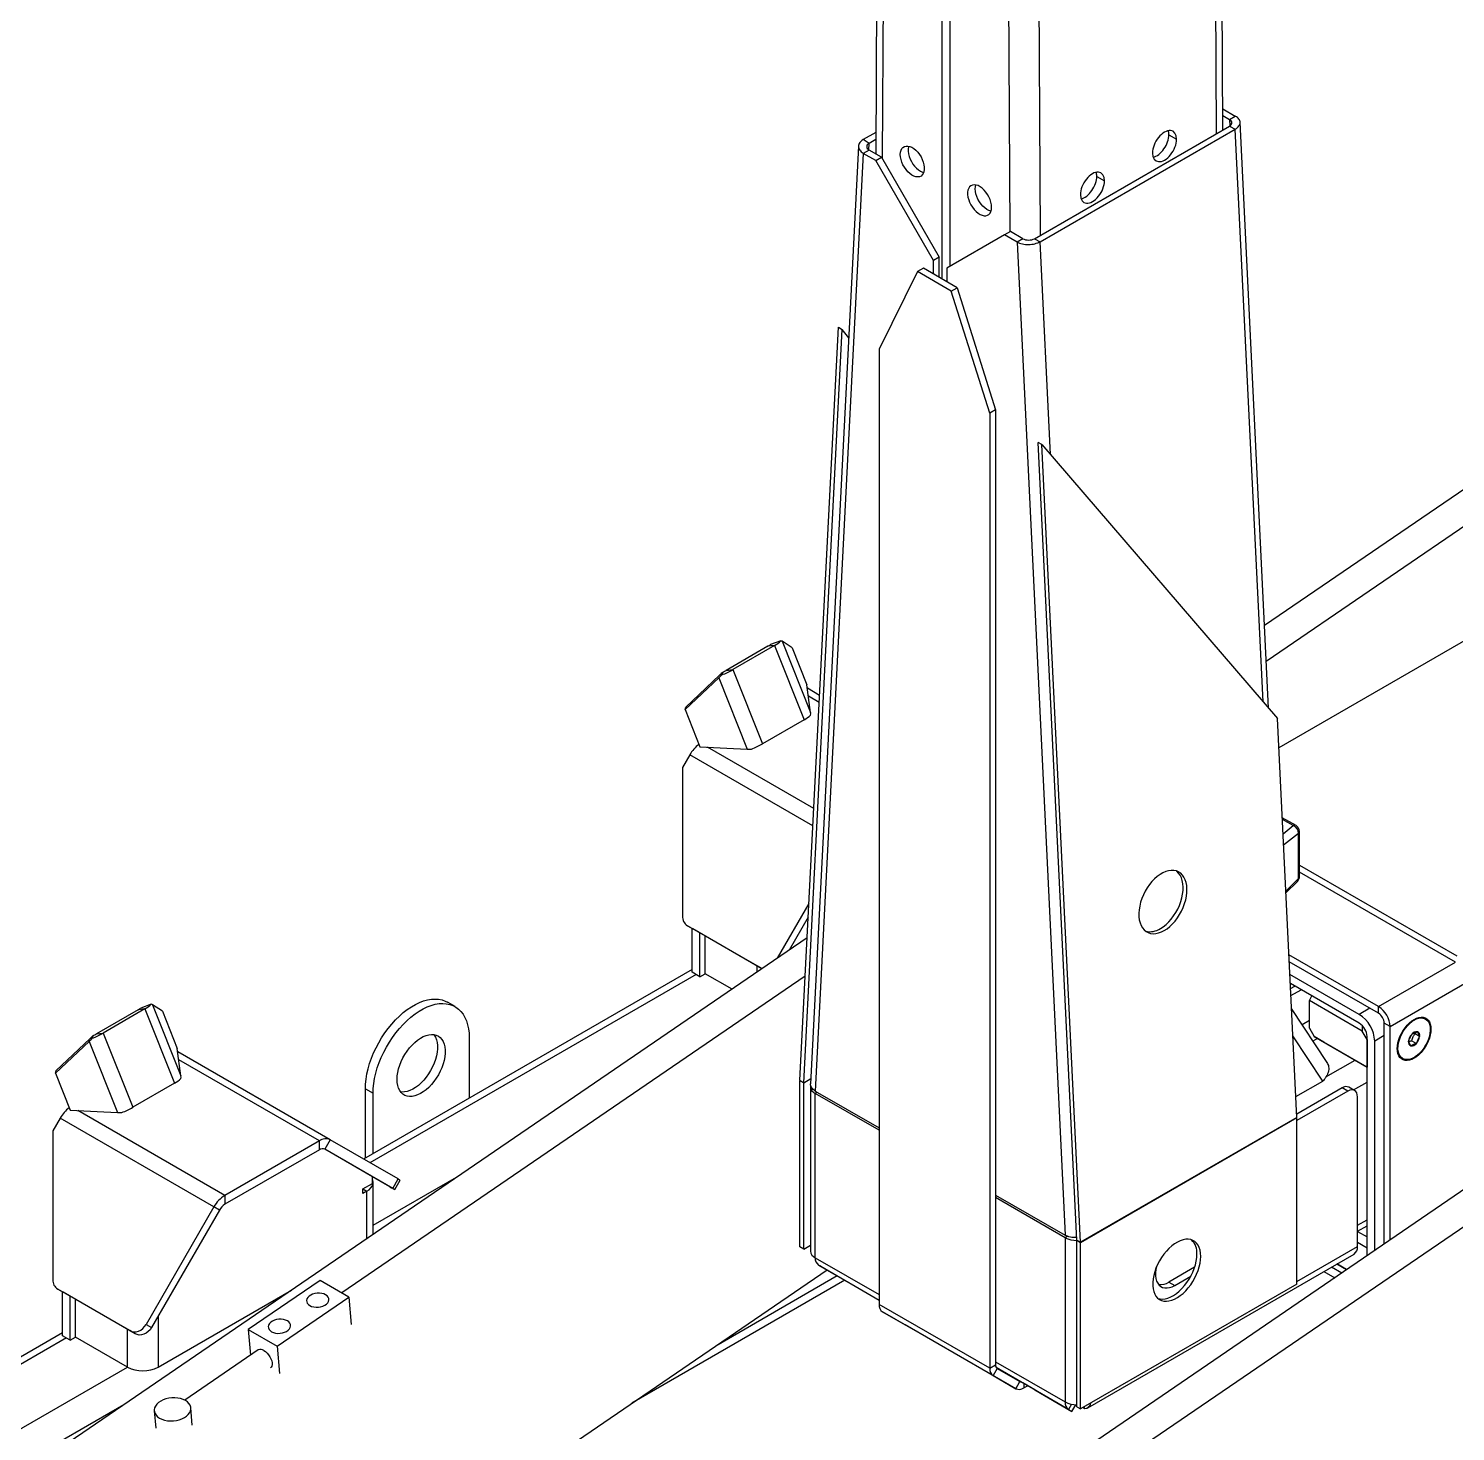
# Model space of a CAD drawing. Header units: millimetres. Extents: x 0 to 420, y 0 to 297.
# Drawn here: x 49.09 to 75.33, y 29.48 to 55.29 of the extents above; entities that cross this region are included whole.
import ezdxf

# ---------------------------------------------------------------- set-up
doc = ezdxf.new("R2010")
doc.units = ezdxf.units.MM

msp = doc.modelspace()

# ---------------------------------------------------------------- linework, layer by layer
at = {"color": 8, "linetype": 'Continuous', "lineweight": 25}
for p, q in [((70.93331, 53.35342), (70.88974, 60.95729)), ((64.8263, 60.39492), (64.78309, 52.90325)), ((67.08904, 59.08867), (67.13226, 51.54711)), ((67.6983, 51.48588), (67.65473, 59.08976)), ((71.17241, 53.61411), (71.1781, 53.49653)), ((71.78807, 42.90416), (71.27848, 53.43744)), ((64.53746, 53.05813), (64.54346, 53.17519)), ((67.87921, 47.45289), (67.68991, 51.36581)), ((63.62696, 42.89106), (63.42858, 43.00558)), ((63.52701, 40.94096), (61.57011, 42.07065)), ((63.51076, 40.62376), (61.24657, 41.93085)), ((72.34496, 40.62577), (72.14457, 40.74146)), ((72.15731, 40.47806), (72.34496, 40.62577)), ((72.44145, 40.4817), (72.16757, 40.26611)), ((72.2085, 39.42017), (72.44145, 39.65246)), ((61.36148, 37.88791), (55.3657, 34.42662)), ((62.48401, 37.9328), (62.48401, 38.04623)), ((62.574, 37.99429), (62.52543, 38.02234)), ((72.30145, 37.49944), (72.4896, 37.60805)), ((73.75353, 37.26623), (73.55907, 37.15397)), ((72.63983, 37.0416), (72.50683, 36.96482)), ((72.88502, 35.92786), (72.33714, 36.76189)), ((74.01869, 36.76612), (73.84191, 36.66407)), ((54.43513, 34.82871), (51.84971, 36.32124)), ((72.94567, 36.0037), (73.47953, 36.31188)), ((63.34138, 35.89389), (63.47076, 35.96858)), ((63.34149, 35.89851), (63.471, 35.97327)), ((63.59191, 35.72333), (63.55351, 35.70116)), ((73.45249, 35.76557), (73.70049, 35.90874)), ((52.69613, 33.82481), (49.99123, 35.38631)), ((55.42403, 33.2765), (57.00224, 34.18759)), ((55.23617, 33.9438), (55.30688, 33.90298)), ((55.30688, 33.02929), (55.30688, 33.90298)), ((73.52372, 33.27541), (73.70049, 33.37746)), ((68.19365, 33.07321), (68.1497, 33.04783)), ((72.41002, 32.24114), (73.52372, 32.88406)), ((63.55351, 32.67996), (64.72907, 32.00132)), ((63.61564, 32.54261), (64.72907, 31.89984)), ((51.47082, 31.60686), (51.47082, 30.6678)), ((50.90514, 30.6678), (50.90514, 31.36189)), ((49.78261, 31.20357), (30.95589, 20.33514)), ((66.86807, 30.7665), (68.1497, 30.02663)), ((31.98119, 19.74324), (50.90514, 30.6678)), ((68.21184, 29.88929), (66.88077, 30.6577)), ((67.3893, 30.36404), (67.3893, 30.28499)), ((50.83587, 29.97463), (32.26403, 19.25334)), ((68.26698, 29.98479), (68.21184, 29.88929))]:
    msp.add_line(p, q, dxfattribs=at)
at = {"color": 7, "linetype": 'Continuous', "lineweight": 25}
for p, q in [((71.05102, 53.42136), (71.00689, 61.12242)), ((104.6099, 60.83493), (72.08094, 42.05636)), ((64.70916, 60.56114), (64.66544, 52.98231)), ((65.887, 50.67819), (65.887, 59.7826)), ((66.02835, 59.701), (66.02835, 50.90965)), ((87.7692, 55.20799), (71.81399, 44.30718)), ((71.0488, 53.80793), (71.27848, 53.67534)), ((87.07327, 54.0505), (71.84593, 43.64698)), ((71.0495, 53.68506), (71.17241, 53.61411)), ((71.17241, 53.61411), (71.27848, 53.67534)), ((71.88746, 42.78849), (71.36616, 53.56388)), ((64.66771, 53.3762), (64.43757, 53.24334)), ((67.58402, 51.41991), (71.17259, 53.49155)), ((67.68991, 51.36581), (71.27848, 53.43744)), ((70.05642, 53.3327), (70.19784, 53.25214)), ((71.17259, 53.49155), (71.27848, 53.43744)), ((64.34991, 53.12566), (63.4662, 35.87957)), ((64.54346, 53.17519), (64.43757, 53.24334)), ((64.54363, 53.05263), (64.43757, 52.99139)), ((64.66696, 53.24649), (64.54346, 53.17519)), ((64.77344, 52.91996), (64.54363, 53.05263)), ((64.43757, 52.99139), (63.55386, 35.7453)), ((64.66738, 52.85873), (64.43757, 52.99139)), ((64.66738, 52.85873), (64.77344, 52.91996)), ((65.72804, 51.02161), (64.66738, 52.85873)), ((64.77344, 52.91996), (65.8341, 51.08284)), ((68.7306, 52.56732), (68.87202, 52.48676)), ((67.03584, 51.49145), (65.97518, 50.87894)), ((67.1419, 51.55268), (67.03584, 51.49145)), ((67.26565, 51.35878), (67.03584, 51.49145)), ((67.37171, 51.42001), (67.1419, 51.55268)), ((67.37171, 51.42001), (67.26565, 51.35878)), ((67.26565, 51.35878), (68.14935, 33.09237)), ((67.58402, 51.41991), (67.68991, 51.36581)), ((65.8341, 51.08284), (65.72804, 51.02161)), ((65.72804, 50.76995), (65.72804, 51.02161)), ((65.8341, 50.70872), (65.8341, 51.08284)), ((65.43618, 50.81598), (64.72907, 49.38696)), ((65.54225, 50.87721), (65.43618, 50.81598)), ((66.0549, 50.4588), (65.43618, 50.81598)), ((66.16097, 50.52003), (65.54225, 50.87721)), ((65.97518, 50.87894), (65.97518, 50.62728)), ((66.0549, 50.4588), (66.16097, 50.52003)), ((66.76201, 48.21338), (66.0549, 50.4588)), ((66.16097, 50.52003), (66.86807, 48.27461)), ((63.2709, 35.94395), (63.98083, 49.79535)), ((63.34149, 35.89851), (64.05142, 49.74991)), ((63.98083, 49.79535), (64.05142, 49.74991)), ((64.16922, 49.59929), (64.05142, 49.74991)), ((64.72907, 49.38696), (64.72907, 31.82083)), ((97.98689, 49.30944), (60.05078, 23.39097)), ((97.29097, 48.15196), (65.06355, 26.13374)), ((66.86807, 48.27461), (66.76201, 48.21338)), ((66.76201, 48.21338), (66.76201, 30.64724)), ((66.86807, 48.27461), (66.86807, 30.70847)), ((67.72238, 47.63539), (67.65179, 47.67146)), ((68.36172, 33.0004), (67.65179, 47.67146)), ((68.43231, 32.96433), (67.72238, 47.63539)), ((67.72238, 47.63539), (72.05494, 42.5936)), ((62.68406, 43.92437), (61.91733, 43.48175)), ((62.80533, 43.93839), (62.0386, 43.49577)), ((62.80533, 43.93839), (62.68406, 43.92437)), ((62.92262, 44.02562), (62.73011, 43.95552)), ((62.80533, 43.93839), (63.35103, 42.57309)), ((62.94582, 44.01678), (63.46847, 42.70919)), ((63.12779, 43.89583), (62.94582, 44.01678)), ((63.12779, 43.89583), (63.40065, 43.21319)), ((61.7791, 43.34325), (61.16003, 42.75987)), ((61.17428, 42.80769), (61.79335, 43.39107)), ((61.7791, 43.34325), (62.30174, 42.03565)), ((61.85152, 43.44832), (61.83675, 43.39876)), ((61.91733, 43.48175), (62.0386, 43.49577)), ((62.0386, 43.49577), (62.58431, 42.13047)), ((63.46847, 42.70919), (63.40065, 43.21319)), ((63.6337, 43.02243), (63.40885, 43.15223)), ((61.16003, 42.75987), (61.17428, 42.80769)), ((61.16003, 42.75987), (61.43288, 42.07722)), ((63.35103, 42.57309), (62.58431, 42.13047)), ((72.40979, 35.26048), (72.05494, 42.5936)), ((61.43288, 42.07722), (62.30174, 42.03565)), ((61.24657, 41.93085), (61.11122, 41.6964)), ((61.11122, 41.6964), (61.11122, 38.96075)), ((72.39577, 40.62611), (72.14309, 40.77199)), ((72.44145, 39.65246), (72.44145, 40.4817)), ((72.45828, 39.68861), (72.45828, 40.51786)), ((72.45828, 39.90193), (75.35335, 38.23063)), ((75.32684, 38.11327), (72.45828, 39.76926)), ((72.21, 39.38917), (72.42154, 39.6001)), ((63.43746, 39.19379), (62.85628, 38.18714)), ((63.42447, 38.94033), (63.07648, 38.33759)), ((62.52543, 38.02234), (61.20272, 38.78592)), ((61.20272, 38.78592), (61.30272, 38.72817)), ((61.29077, 37.92873), (61.29077, 38.73508)), ((62.57399, 37.99428), (61.30272, 38.72817)), ((61.43219, 37.84709), (61.43219, 38.65343)), ((61.52942, 37.90322), (61.52942, 38.5973)), ((63.40509, 38.5621), (49.83309, 29.28952)), ((63.12041, 38.41364), (63.12038, 38.41362)), ((63.12039, 38.41365), (63.12041, 38.41364)), ((63.12041, 38.41367), (63.12041, 38.41364)), ((73.91262, 37.29686), (72.26523, 38.24788)), ((73.91262, 37.17438), (72.27133, 38.12188)), ((73.91262, 37.29686), (75.32684, 38.11327)), ((63.36886, 37.85533), (54.84585, 32.03229)), ((61.29077, 37.98234), (55.24857, 34.49426)), ((61.43219, 37.84709), (61.29077, 37.92873)), ((61.43219, 37.84709), (61.52942, 37.90322)), ((62.02335, 37.61808), (61.52942, 37.90322)), ((73.55907, 37.15397), (72.2825, 37.89092)), ((73.55907, 36.99066), (72.29063, 37.72291)), ((72.2952, 37.6285), (72.37469, 37.67439)), ((74.12476, 36.92944), (75.53897, 37.74585)), ((51.34374, 37.34128), (51.15123, 37.27118)), ((51.36695, 37.33244), (51.88959, 36.02485)), ((51.54892, 37.21149), (51.36695, 37.33244)), ((56.93061, 37.29698), (56.78919, 37.37862)), ((72.63983, 37.40905), (72.68845, 37.49326)), ((72.63983, 36.89871), (72.63983, 37.40905)), ((73.6121, 36.84777), (72.63983, 37.40905)), ((73.91262, 37.17438), (73.91262, 37.29686)), ((51.10519, 37.24003), (50.33846, 36.79741)), ((51.22646, 37.25405), (50.45973, 36.81142)), ((51.22646, 37.25405), (51.10519, 37.24003)), ((51.22646, 37.25405), (51.77216, 35.88875)), ((51.54892, 37.21149), (51.82177, 36.52885)), ((72.96501, 36.26734), (72.31304, 37.25983)), ((74.55056, 37.04442), (74.49102, 37.00754)), ((74.72587, 37.10306), (74.73719, 37.08582)), ((74.77668, 37.06859), (74.77134, 37.07167)), ((50.27264, 36.76398), (50.25787, 36.71442)), ((50.33846, 36.79741), (50.45973, 36.81142)), ((50.45973, 36.81142), (51.00543, 35.44613)), ((72.63983, 36.89871), (72.72822, 36.74562)), ((72.72822, 36.74562), (73.70049, 36.18434)), ((72.905, 36.64355), (72.72822, 36.74562)), ((73.6121, 36.94813), (73.6121, 36.84777)), ((73.70049, 36.69468), (73.6121, 36.84777)), ((73.70049, 32.71664), (73.70049, 36.74571)), ((74.12476, 36.92944), (74.01869, 36.99067)), ((74.01869, 32.93404), (74.01869, 36.99067)), ((74.12476, 33.0065), (74.12476, 36.92944)), ((74.58343, 36.80114), (74.57428, 36.81427)), ((74.58343, 36.80114), (74.66829, 36.75215)), ((50.20022, 36.65891), (49.58115, 36.07553)), ((49.59541, 36.12334), (50.21447, 36.70673)), ((50.20022, 36.65891), (50.72287, 35.35131)), ((51.88959, 36.02485), (51.82177, 36.52885)), ((57.18955, 36.72468), (57.18955, 35.61476)), ((72.79011, 36.70989), (72.70614, 36.66142)), ((73.70049, 36.18432), (72.905, 36.64355)), ((73.70049, 36.69468), (73.70049, 36.18434)), ((73.84191, 32.81326), (73.84191, 36.66407)), ((74.26673, 36.61902), (74.26457, 36.54901)), ((74.52413, 36.67098), (74.60899, 36.622)), ((54.63513, 34.84851), (51.82998, 36.46788)), ((74.32205, 36.36669), (74.30146, 36.36787)), ((74.35138, 36.34419), (74.35671, 36.34111)), ((49.58115, 36.07553), (49.59541, 36.12334)), ((49.58115, 36.07553), (49.85401, 35.39288)), ((51.77216, 35.88875), (51.00543, 35.44613)), ((55.28036, 35.78581), (55.42178, 35.70417)), ((55.28036, 34.51261), (55.28036, 35.78581)), ((55.42178, 34.59425), (55.42178, 35.70417)), ((63.34138, 35.89389), (63.27067, 35.93471)), ((63.27067, 32.87737), (63.27067, 35.93471)), ((63.2709, 35.94395), (63.34149, 35.89851)), ((63.34138, 32.83655), (63.34138, 35.89389)), ((63.46564, 35.82362), (63.46564, 32.80242)), ((64.72907, 35.02252), (63.55351, 35.70116)), ((63.55351, 32.67996), (63.55351, 35.70116)), ((63.55386, 35.7453), (64.72907, 35.06686)), ((72.39129, 35.64284), (72.88502, 35.92786)), ((73.24087, 35.8032), (72.40683, 35.32172)), ((73.34694, 35.74197), (72.41002, 35.2011)), ((73.34694, 35.74197), (73.24087, 35.8032)), ((73.47193, 35.75435), (73.36586, 35.81558)), ((73.52372, 32.88406), (73.52372, 35.63989)), ((49.6677, 35.2465), (49.53234, 35.01206)), ((52.49613, 33.61369), (49.6677, 35.2465)), ((49.85401, 35.39288), (50.72287, 35.35131)), ((72.40979, 35.26048), (68.43231, 32.96433)), ((72.41002, 35.25097), (68.43255, 32.95482)), ((72.41002, 32.19363), (72.41002, 35.25097)), ((49.53234, 35.01206), (49.53234, 32.27641)), ((54.43513, 34.82871), (52.69613, 33.82481)), ((54.43513, 34.6654), (52.69613, 33.6615)), ((54.43513, 34.6654), (54.43513, 34.82871)), ((55.41294, 34.16835), (54.53342, 34.67625)), ((54.63513, 34.84851), (54.53513, 34.6753)), ((55.78292, 33.95473), (54.53513, 34.6753)), ((55.88292, 34.12794), (54.63513, 34.84851)), ((55.41294, 34.04587), (55.41294, 34.16835)), ((55.73114, 33.9846), (55.41294, 34.16829)), ((55.78292, 33.95473), (55.88292, 34.12794)), ((55.23617, 33.94382), (55.41294, 34.04587)), ((55.23617, 33.86216), (55.23617, 33.94382)), ((55.30688, 33.90298), (55.23617, 33.86216)), ((55.42403, 33.10933), (55.42403, 34.06627)), ((55.82265, 33.93178), (55.92265, 34.10499)), ((52.49613, 33.61369), (51.24834, 31.45245)), ((52.59613, 33.55594), (52.49613, 33.61369)), ((52.69613, 33.82481), (52.69613, 33.6615)), ((66.86807, 33.83204), (68.14935, 33.09237)), ((68.1497, 33.04783), (66.86807, 33.7877)), ((52.59613, 33.55594), (51.34834, 31.3947)), ((73.52372, 33.16548), (73.70049, 33.26753)), ((73.52372, 33.16311), (73.70049, 33.06105)), ((63.34138, 32.83655), (63.27067, 32.87737)), ((63.34138, 32.83655), (63.46564, 32.90829)), ((68.1497, 33.04783), (68.1497, 30.02663)), ((68.36172, 33.0004), (68.43231, 32.96433)), ((68.43255, 32.95482), (68.36184, 32.99564)), ((68.36184, 29.9383), (68.36184, 32.99564)), ((68.43255, 29.89748), (68.43255, 32.95482)), ((73.70049, 32.85694), (73.52372, 32.95899)), ((73.70049, 32.71664), (73.70049, 32.85694)), ((63.65351, 32.52075), (63.61564, 32.54261)), ((68.56486, 29.9199), (73.46157, 32.74671)), ((73.32594, 32.46074), (73.14607, 32.56457)), ((73.14609, 32.56458), (73.32595, 32.46075)), ((52.79473, 24.95464), (63.77031, 32.45331)), ((63.95807, 32.34491), (61.72369, 31.05503)), ((63.65351, 32.52075), (64.72907, 31.89978)), ((70.52925, 32.50266), (70.05889, 32.23113)), ((70.16496, 32.1699), (70.45892, 32.33961)), ((72.9074, 32.42679), (73.10732, 32.31138)), ((73.04884, 32.50845), (73.23688, 32.39989)), ((50.94656, 31.33799), (49.62385, 32.10158)), ((49.62385, 32.10158), (49.72385, 32.04383)), ((49.71189, 31.24439), (49.71189, 32.05073)), ((51.04656, 31.28025), (49.72385, 32.04383)), ((51.47082, 30.6678), (53.91931, 32.08128)), ((54.44759, 32.2622), (53.12731, 31.36016)), ((54.97792, 31.95604), (54.44759, 32.2622)), ((64.09951, 32.26325), (60.18197, 30.00171)), ((72.41002, 32.19363), (68.43255, 29.89748)), ((70.05889, 32.23113), (70.16496, 32.1699)), ((49.85332, 31.16275), (49.85332, 31.96909)), ((49.95054, 31.21888), (49.95054, 31.91296)), ((53.65764, 31.05401), (54.97792, 31.95604)), ((54.97792, 31.95604), (55.02003, 31.45026)), ((66.76201, 30.64724), (64.72907, 31.82083)), ((51.54153, 31.7293), (51.5415, 31.72928)), ((51.54152, 31.72931), (51.54153, 31.7293)), ((51.54153, 31.72933), (51.54153, 31.7293)), ((66.82414, 30.5099), (64.79121, 31.68348)), ((64.79121, 31.68348), (65.20637, 31.44374)), ((49.71189, 31.298), (30.7559, 20.35494)), ((49.85332, 31.16275), (49.71189, 31.24439)), ((51.04656, 31.28025), (50.94656, 31.33799)), ((51.24834, 31.45245), (51.34834, 31.3947)), ((53.12731, 31.36016), (53.65764, 31.05401)), ((53.12731, 31.36016), (53.16686, 30.88518)), ((67.2393, 30.27015), (65.20637, 31.44374)), ((49.85332, 31.16275), (49.95054, 31.21888)), ((50.90514, 30.6678), (49.95054, 31.21888)), ((53.31195, 30.9843), (51.95866, 30.05972)), ((53.65764, 31.05401), (53.69975, 30.54822)), ((66.76201, 30.64724), (66.86807, 30.70847)), ((66.89914, 30.6398), (66.82414, 30.5099)), ((66.82414, 30.5099), (67.2393, 30.27015)), ((66.89914, 30.6398), (67.3143, 30.40005)), ((67.2393, 30.27015), (67.3143, 30.40005)), ((67.58904, 30.24874), (67.36807, 30.3763)), ((67.3893, 30.28499), (67.45777, 30.32452)), ((67.58904, 30.24874), (68.2747, 29.85298)), ((52.09746, 29.60002), (52.07099, 29.91795)), ((68.2747, 29.85298), (68.34582, 29.97616)), ((68.36184, 29.9383), (68.43255, 29.89748)), ((68.49274, 29.91071), (68.47382, 29.92131)), ((68.4949, 29.93348), (68.50221, 29.90605)), ((51.39832, 29.86194), (51.42479, 29.54402)), ((68.21184, 29.88929), (68.2747, 29.85298))]:
    msp.add_line(p, q, dxfattribs=at)
at = {"color": 7, "linetype": 'Continuous', "lineweight": 25, "flags": 128}
for points in [[(65.11802, 52.96951), (65.1212, 53.0108), (65.13064, 53.04723), (65.14608, 53.07776), (65.16707, 53.1015), (65.193, 53.11778), (65.22313, 53.12612), (65.2566, 53.12628), (65.29243, 53.11827), (65.32961, 53.1023), (65.36706, 53.07885), (65.40369, 53.04858), (65.43847, 53.01237), (65.47039, 52.97125), (65.49852, 52.92642), (65.52207, 52.87915), (65.54034, 52.83081), (65.55283, 52.7828), (65.55916, 52.73649), (65.55916, 52.69321), (65.55283, 52.65421), (65.54034, 52.62061), (65.52207, 52.59337), (65.49852, 52.57329), (65.47039, 52.56094), (65.43847, 52.55667), (65.40369, 52.56061), (65.36706, 52.57265), (65.32961, 52.59243), (65.29243, 52.61938), (65.2566, 52.65274), (65.22313, 52.69155), (65.193, 52.73468), (65.16707, 52.7809), (65.14608, 52.82887), (65.13064, 52.87722), (65.1212, 52.92456), (65.11802, 52.96951)], [(65.27037, 53.12412), (65.26657, 53.11134), (65.26024, 53.07234), (65.26024, 53.02906), (65.26657, 52.98274), (65.27905, 52.93473), (65.29733, 52.88639), (65.32088, 52.83913), (65.34901, 52.79429), (65.38093, 52.75317), (65.4157, 52.71696), (65.45234, 52.68669), (65.48979, 52.66324), (65.52696, 52.64727), (65.54903, 52.64142)], [(66.79733, 52.00007), (66.79415, 52.04503), (66.78471, 52.09236), (66.76927, 52.14071), (66.74828, 52.18869), (66.72235, 52.2349), (66.69221, 52.27803), (66.65875, 52.31684), (66.62291, 52.3502), (66.58574, 52.37716), (66.54829, 52.39694), (66.51165, 52.40897), (66.47687, 52.41291), (66.44496, 52.40864), (66.41683, 52.39629), (66.39328, 52.37621), (66.375, 52.34898), (66.36252, 52.31538), (66.35618, 52.27638), (66.35618, 52.2331), (66.36252, 52.18678), (66.375, 52.13877), (66.39328, 52.09043), (66.41683, 52.04317), (66.44496, 51.99833), (66.47687, 51.95722), (66.51165, 51.921), (66.54829, 51.89073), (66.58574, 51.86728), (66.62291, 51.85132), (66.65875, 51.8433), (66.69221, 51.84347), (66.72235, 51.85181), (66.74828, 51.86808), (66.76927, 51.89182), (66.78471, 51.92235), (66.79415, 51.95878), (66.79733, 52.00007)], [(66.49681, 52.33684), (66.49999, 52.37813), (66.50774, 52.4098)], [(66.78639, 51.92711), (66.78248, 51.92794), (66.74585, 51.93997), (66.7084, 51.95975), (66.67122, 51.98671), (66.63539, 52.02007), (66.60192, 52.05887), (66.57179, 52.102), (66.54585, 52.14822), (66.52487, 52.19619), (66.50943, 52.24454), (66.49999, 52.29188), (66.49681, 52.33684)], [(69.97205, 38.69727), (70.02414, 38.73112), (70.07514, 38.77186), (70.12434, 38.81891), (70.17105, 38.8716), (70.21461, 38.92921), (70.25441, 38.99092), (70.28988, 39.05586), (70.32054, 39.12313), (70.34595, 39.19178), (70.36576, 39.26085), (70.37968, 39.32936), (70.38753, 39.39635), (70.38918, 39.46089), (70.38463, 39.52207), (70.37392, 39.57903), (70.35722, 39.63096), (70.33476, 39.67715), (70.30685, 39.71694), (70.27388, 39.74977), (70.23632, 39.77519), (70.19469, 39.79283), (70.14959, 39.80245), (70.10163, 39.80392), (70.0515, 39.79721), (69.9999, 39.78241), (69.94755, 39.75974), (69.89518, 39.72951), (69.84355, 39.69215), (69.79335, 39.64818), (69.74532, 39.59822), (69.7001, 39.54297), (69.65835, 39.48321), (69.62065, 39.41977), (69.58752, 39.35355), (69.55944, 39.28547), (69.53679, 39.21649), (69.5199, 39.14758), (69.50899, 39.07971), (69.50424, 39.01383), (69.50569, 38.95086), (69.51333, 38.89169), (69.52706, 38.83715), (69.54667, 38.788), (69.57191, 38.74493), (69.6024, 38.70856), (69.63772, 38.67938), (69.67739, 38.65781), (69.72083, 38.64416), (69.76744, 38.63861), (69.81657, 38.64123), (69.86753, 38.65201), (69.9196, 38.67077), (69.97205, 38.69727)], [(69.90145, 38.73334), (69.95354, 38.76719), (70.00455, 38.80793), (70.05375, 38.85497), (70.10046, 38.90767), (70.14402, 38.96528), (70.18381, 39.02699), (70.21929, 39.09193), (70.24995, 39.1592), (70.27536, 39.22785), (70.29516, 39.29691), (70.30909, 39.36542), (70.31693, 39.43242), (70.31859, 39.49696), (70.31403, 39.55814), (70.30333, 39.61509), (70.28663, 39.66703), (70.26417, 39.71322), (70.23625, 39.75301), (70.20329, 39.78584), (70.1942, 39.79299)], [(62.52543, 38.02234), (62.56232, 38.00659), (62.58473, 38.00161)], [(55.28036, 35.78581), (55.28354, 35.87421), (55.29307, 35.96564), (55.30888, 36.05946), (55.33085, 36.15498), (55.35882, 36.25152), (55.3926, 36.34838), (55.43194, 36.44487), (55.47655, 36.54028), (55.52612, 36.63393), (55.58028, 36.72514), (55.63866, 36.81327), (55.70082, 36.89767), (55.76632, 36.97773), (55.83468, 37.05289), (55.90542, 37.12259), (55.97803, 37.18633), (56.05197, 37.24366), (56.12673, 37.29416), (56.20176, 37.33748), (56.27651, 37.37328), (56.35046, 37.40133), (56.42307, 37.42141), (56.49381, 37.43339), (56.56217, 37.43717), (56.62767, 37.43273), (56.68983, 37.4201), (56.7482, 37.39937), (56.78919, 37.37862)], [(55.42178, 35.70417), (55.42497, 35.79257), (55.4345, 35.884), (55.4503, 35.97782), (55.47227, 36.07334), (55.50025, 36.16988), (55.53402, 36.26674), (55.57336, 36.36322), (55.61797, 36.45864), (55.66754, 36.55229), (55.72171, 36.6435), (55.78008, 36.73163), (55.84224, 36.81603), (55.90774, 36.89609), (55.9761, 36.97125), (56.04684, 37.04095), (56.11945, 37.10469), (56.1934, 37.16202), (56.26815, 37.21252), (56.34318, 37.25584), (56.41793, 37.29164), (56.49188, 37.31969), (56.56449, 37.33977), (56.63523, 37.35175), (56.70359, 37.35553), (56.76909, 37.35109), (56.83125, 37.33846), (56.88962, 37.31773), (56.94379, 37.28905), (56.99336, 37.25263), (57.03797, 37.20873), (57.07731, 37.15766), (57.11108, 37.0998), (57.13906, 37.03556), (57.16103, 36.9654), (57.17683, 36.88983), (57.18636, 36.8094), (57.18955, 36.72468)], [(74.5667, 36.34761), (74.52267, 36.32583), (74.47954, 36.31177), (74.43819, 36.30571), (74.39945, 36.30777), (74.36411, 36.31792), (74.3329, 36.33594), (74.30645, 36.36147), (74.28529, 36.394), (74.26987, 36.43285), (74.26049, 36.47724), (74.25734, 36.52626), (74.26049, 36.57892), (74.26987, 36.63414), (74.28529, 36.6908), (74.30645, 36.74775), (74.3329, 36.80382), (74.36411, 36.85788), (74.39945, 36.90882), (74.43819, 36.95562), (74.47954, 36.9973), (74.52267, 37.03303), (74.5667, 37.06209), (74.61072, 37.08387), (74.65385, 37.09793), (74.69521, 37.10399), (74.73395, 37.10193), (74.76928, 37.09178), (74.8005, 37.07376), (74.82695, 37.04823), (74.8481, 37.0157), (74.86353, 36.97685), (74.87291, 36.93246), (74.87606, 36.88344), (74.87291, 36.83078), (74.86353, 36.77556), (74.8481, 36.7189), (74.82695, 36.66195), (74.8005, 36.60588), (74.76928, 36.55182), (74.73395, 36.50088), (74.69521, 36.45408), (74.65385, 36.4124), (74.61072, 36.37667), (74.5667, 36.34761)], [(74.44365, 36.94594), (74.48431, 36.98678), (74.52674, 37.02161), (74.57001, 37.04969), (74.61321, 37.07042), (74.65542, 37.08336), (74.69575, 37.08823), (74.73332, 37.08493), (74.76734, 37.07353), (74.79708, 37.05427), (74.82191, 37.02756), (74.8413, 36.99398), (74.85485, 36.95423), (74.86224, 36.90917), (74.86335, 36.85976), (74.85812, 36.80704), (74.84669, 36.75214), (74.82929, 36.69624), (74.80629, 36.64052), (74.77819, 36.58617), (74.74557, 36.53435), (74.70915, 36.48617), (74.66969, 36.44264), (74.62804, 36.40471), (74.58507, 36.37317), (74.54172, 36.3487), (74.4989, 36.33182), (74.45752, 36.32289), (74.41847, 36.3221), (74.38258, 36.32947), (74.35061, 36.34484), (74.32325, 36.36789), (74.30108, 36.39811), (74.28457, 36.43487), (74.27407, 36.47739), (74.26981, 36.52476), (74.27188, 36.57596), (74.28023, 36.62991), (74.29468, 36.68546), (74.31493, 36.74142), (74.34055, 36.7966), (74.37099, 36.84983), (74.4056, 36.89996), (74.44365, 36.94594)], [(74.43831, 36.94902), (74.47898, 36.98986), (74.5214, 37.02469), (74.56467, 37.05277), (74.60787, 37.0735), (74.65009, 37.08644), (74.69041, 37.09131), (74.72798, 37.08801), (74.762, 37.07661), (74.77134, 37.07167)], [(55.86372, 35.9593), (55.86683, 36.02145), (55.87609, 36.0863), (55.89138, 36.15296), (55.91249, 36.22048), (55.93912, 36.28792), (55.97089, 36.35432), (56.00736, 36.41876), (56.04802, 36.48033), (56.0923, 36.53817), (56.13957, 36.59146), (56.18917, 36.63946), (56.24041, 36.6815), (56.29257, 36.71698), (56.34491, 36.7454), (56.3967, 36.76637), (56.44721, 36.77959), (56.49573, 36.78488), (56.54158, 36.78216), (56.58413, 36.77147), (56.62276, 36.75296), (56.65694, 36.72689), (56.6862, 36.69362), (56.71011, 36.65363), (56.72834, 36.60747), (56.74064, 36.5558), (56.74683, 36.49934), (56.74683, 36.43887), (56.74064, 36.37525), (56.72834, 36.30938), (56.71011, 36.24217), (56.6862, 36.17458), (56.65694, 36.10754), (56.62276, 36.042), (56.58413, 35.97889), (56.54158, 35.91908), (56.49573, 35.86341), (56.44721, 35.81268), (56.3967, 35.76758), (56.34491, 35.72876), (56.29257, 35.69675), (56.24041, 35.67201), (56.18917, 35.65488), (56.13957, 35.64561), (56.0923, 35.64433), (56.04802, 35.65105), (56.00736, 35.66567), (55.97089, 35.688), (55.93912, 35.71772), (55.91249, 35.75441), (55.89138, 35.79756), (55.87609, 35.84656), (55.86683, 35.90073), (55.86372, 35.9593)], [(56.53933, 36.78249), (56.54477, 36.77526), (56.56868, 36.73527), (56.58692, 36.68912), (56.59922, 36.63744), (56.60541, 36.58098), (56.60541, 36.52051), (56.59922, 36.45689), (56.58692, 36.39102), (56.56868, 36.32381), (56.54477, 36.25622), (56.51552, 36.18918), (56.48134, 36.12364), (56.44271, 36.06053), (56.40016, 36.00072), (56.35431, 35.94505), (56.30578, 35.89432), (56.25527, 35.84922), (56.20349, 35.8104), (56.15115, 35.77839), (56.09899, 35.75365), (56.04775, 35.73653), (55.99815, 35.72725), (55.95088, 35.72597), (55.93058, 35.728)], [(74.35138, 36.34419), (74.34527, 36.34792), (74.31791, 36.37097), (74.29574, 36.40119), (74.27923, 36.43796), (74.26873, 36.48047), (74.26447, 36.52784), (74.26654, 36.57904), (74.27489, 36.63299), (74.28934, 36.68854), (74.3096, 36.7445), (74.33522, 36.79968), (74.36566, 36.85291), (74.40027, 36.90304), (74.43831, 36.94902)], [(63.46864, 35.84803), (63.46678, 35.83872), (63.46678, 35.80853), (63.47586, 35.7788), (63.49375, 35.75043), (63.5199, 35.72429), (63.55351, 35.70116)], [(73.52372, 35.63989), (73.52032, 35.67775), (73.51026, 35.71024), (73.49392, 35.7361), (73.47194, 35.75434), (73.44515, 35.76427), (73.41459, 35.76549), (73.38143, 35.75796), (73.34694, 35.74197)], [(55.30688, 33.90298), (55.34764, 33.93054), (55.38044, 33.96143), (55.40446, 33.99491), (55.41911, 34.03014), (55.42403, 34.06627), (55.41911, 34.10239), (55.41294, 34.12027)], [(55.88292, 34.12794), (55.90391, 34.11582), (55.9173, 34.10808), (55.92257, 34.10503), (55.92265, 34.10499)], [(55.73114, 33.9846), (55.76323, 33.96608), (55.78928, 33.95104), (55.80829, 33.94007), (55.81953, 33.93358), (55.82257, 33.93183), (55.8173, 33.93488), (55.80391, 33.94261), (55.78292, 33.95473)], [(70.64226, 32.70414), (70.63915, 32.7627), (70.62989, 32.81687), (70.6146, 32.86587), (70.59349, 32.90902), (70.56686, 32.94571), (70.53509, 32.97543), (70.49862, 32.99776), (70.45796, 33.01238), (70.41368, 33.0191), (70.36641, 33.01782), (70.3168, 33.00855), (70.26556, 32.99142), (70.21341, 32.96668), (70.16107, 32.93468), (70.10928, 32.89585), (70.05877, 32.85075), (70.01025, 32.80002), (69.96439, 32.74435), (69.92185, 32.68454), (69.88322, 32.62143), (69.84903, 32.55589), (69.81978, 32.48885), (69.79587, 32.42126), (69.77764, 32.35405), (69.76534, 32.28818), (69.75915, 32.22456), (69.75915, 32.1641), (69.76534, 32.10763), (69.77764, 32.05596), (69.79587, 32.0098), (69.81978, 31.96981), (69.84903, 31.93655), (69.88322, 31.91048), (69.92185, 31.89197), (69.96439, 31.88127), (70.01025, 31.87855), (70.05877, 31.88384), (70.10928, 31.89706), (70.16107, 31.91803), (70.21341, 31.94645), (70.26556, 31.98193), (70.3168, 32.02397), (70.36641, 32.07197), (70.41368, 32.12526), (70.45796, 32.1831), (70.49862, 32.24467), (70.53509, 32.30911), (70.56686, 32.37551), (70.59349, 32.44295), (70.6146, 32.51047), (70.62989, 32.57713), (70.63915, 32.64199), (70.64226, 32.70414)], [(69.85449, 31.93161), (69.89368, 31.9221), (69.93954, 31.91937), (69.98806, 31.92466), (70.03857, 31.93788), (70.09036, 31.95885), (70.1427, 31.98727), (70.19485, 32.02275), (70.24609, 32.06479), (70.2957, 32.11279), (70.34297, 32.16608), (70.38725, 32.22392), (70.42791, 32.28549), (70.46438, 32.34993), (70.49615, 32.41633), (70.52278, 32.48377), (70.54389, 32.55129), (70.55918, 32.61795), (70.56844, 32.68281), (70.57154, 32.74496)], [(69.82899, 32.51139), (69.8188, 32.46141), (69.81223, 32.40241), (69.81223, 32.34669), (69.8188, 32.29528), (69.83182, 32.24914), (69.85104, 32.20912), (69.87612, 32.17599), (69.90657, 32.15034), (69.94183, 32.13267), (69.98126, 32.12329), (70.0241, 32.12239), (70.06957, 32.12998), (70.11682, 32.14591), (70.16496, 32.1699)], [(54.25946, 31.79942), (54.29296, 31.78409), (54.33134, 31.77376), (54.37292, 31.76889), (54.4159, 31.76969), (54.45838, 31.77612), (54.49852, 31.78791), (54.53456, 31.80454), (54.56492, 31.82529), (54.58828, 31.84924), (54.60361, 31.87535), (54.61025, 31.90247), (54.60791, 31.92943), (54.59669, 31.95505), (54.57707, 31.9782), (54.54993, 31.99787), (54.51643, 32.01321), (54.47805, 32.02354), (54.43647, 32.02841), (54.39349, 32.02761), (54.35101, 32.02117), (54.31087, 32.00938), (54.27483, 31.99275), (54.24447, 31.97201), (54.22111, 31.94806), (54.20578, 31.92195), (54.19913, 31.89482), (54.20148, 31.86786), (54.2127, 31.84224), (54.23231, 31.8191), (54.25946, 31.79942)], [(53.55531, 31.31834), (53.58881, 31.303), (53.62719, 31.29267), (53.66877, 31.2878), (53.71175, 31.2886), (53.75423, 31.29504), (53.79437, 31.30683), (53.8304, 31.32346), (53.86077, 31.3442), (53.88413, 31.36815), (53.89946, 31.39426), (53.9061, 31.42139), (53.90376, 31.44835), (53.89254, 31.47396), (53.87292, 31.49711), (53.84577, 31.51678), (53.81228, 31.53212), (53.7739, 31.54245), (53.73231, 31.54732), (53.68934, 31.54652), (53.64686, 31.54009), (53.60672, 31.52829), (53.57068, 31.51166), (53.54032, 31.49092), (53.51696, 31.46697), (53.50163, 31.44086), (53.49498, 31.41373), (53.49733, 31.38677), (53.50855, 31.36116), (53.52816, 31.33801), (53.55531, 31.31834)], [(50.94656, 31.33799), (50.98345, 31.32224), (51.02372, 31.31542), (51.06584, 31.31779), (51.10817, 31.32925), (51.1491, 31.34936), (51.18704, 31.37736), (51.22055, 31.41217), (51.24834, 31.45245)], [(51.34834, 31.3947), (51.32055, 31.35442), (51.28704, 31.31962), (51.2491, 31.29162), (51.20817, 31.2715), (51.16584, 31.26004), (51.12372, 31.25767), (51.08345, 31.2645), (51.04656, 31.28025)], [(53.41186, 30.97433), (53.44256, 30.95316), (53.47243, 30.92571), (53.50007, 30.89329), (53.5242, 30.8574), (53.54367, 30.81972), (53.55758, 30.78201), (53.56529, 30.74605), (53.56642, 30.7135), (53.56093, 30.68589), (53.54908, 30.66452), (53.5376, 30.65403)], [(51.497, 29.72758), (51.53952, 29.70712), (51.58737, 29.69164), (51.63923, 29.68158), (51.69369, 29.6772), (51.74928, 29.67862), (51.80446, 29.6858), (51.85774, 29.69856), (51.90766, 29.71653), (51.95286, 29.73924), (51.99211, 29.76605), (52.02434, 29.79625), (52.04866, 29.829), (52.06442, 29.86342), (52.07119, 29.89855), (52.06877, 29.93346), (52.05725, 29.96717), (52.03692, 29.99878), (52.00834, 30.02742), (51.9723, 30.05231), (51.92978, 30.07277), (51.88194, 30.08825), (51.83008, 30.09831), (51.77561, 30.10269), (51.72003, 30.10127), (51.66485, 30.09409), (51.61157, 30.08133), (51.56165, 30.06336), (51.51644, 30.04065), (51.47719, 30.01384), (51.44497, 29.98364), (51.42064, 29.95089), (51.40488, 29.91647), (51.39812, 29.88134), (51.40053, 29.84643), (51.41206, 29.81272), (51.43239, 29.78111), (51.46096, 29.75247), (51.497, 29.72758)]]:
    msp.add_lwpolyline(points, dxfattribs=at)
at = {"color": 7, "linetype": 'Continuous', "lineweight": 25}
for centre, radius, start, end in [((62.5266, 44.20676), 0.32332, 299.144127, 309.007385), ((62.59471, 44.34405), 0.45708, 297.438968, 315.840735), ((61.21319, 44.95482), 1.67635, 291.837336, 299.497595), ((61.53993, 44.14327), 0.76161, 294.149391, 299.705264), ((63.14041, 42.97875), 0.45708, 297.438968, 315.840735), ((61.77831, 41.63133), 0.6103, 126.525355, 150.608174), ((61.7589, 43.58952), 1.67635, 291.837336, 299.497595), ((72.29127, 40.48546), 0.15023, 358.566111, 69.060944), ((72.33328, 40.51786), 0.125, 0, 60.002688), ((72.33328, 39.68861), 0.125, 314.917758, 0), ((61.30733, 38.95203), 0.19631, 177.455036, 237.800077), ((69.71127, 39.01875), 0.34297, 256.047997, 303.677634), ((50.94773, 37.52242), 0.32332, 299.144127, 309.007385), ((51.01583, 37.6597), 0.45708, 297.438968, 315.840735), ((73.66614, 36.90961), 0.45905, 2.476304, 57.523696), ((73.23221, 36.63866), 0.61023, 2.386856, 57.613144), ((73.78841, 36.98019), 0.23052, 2.605478, 57.394522), ((49.63432, 38.27048), 1.67635, 291.837336, 299.497595), ((49.96106, 37.45893), 0.76161, 294.149391, 299.705264), ((73.39345, 36.73174), 0.30736, 2.605478, 57.394522), ((74.69436, 36.63168), 0.23071, 137.447792, 173.563212), ((74.61739, 36.72076), 0.11457, 85.69062, 144.246309), ((74.43903, 36.77802), 0.23071, 317.447792, 353.563212), ((74.59954, 36.76928), 0.07085, 346.00775, 68.07161), ((74.53386, 36.64042), 0.07085, 166.00775, 248.07161), ((74.51601, 36.68894), 0.11457, 265.69062, 324.246309), ((51.56154, 36.29441), 0.45708, 297.438968, 315.840735), ((63.45117, 35.93478), 0.18051, 177.087915, 180.021335), ((63.43163, 35.89392), 0.09025, 177.087915, 180.021335), ((73.3141, 35.70098), 0.12574, 65.692881, 125.617577), ((50.19944, 34.94698), 0.6103, 126.525355, 150.608174), ((50.18002, 36.90518), 1.67635, 291.837336, 299.497595), ((72.21329, 35.2509), 0.19673, 0.019575, 2.789379), ((54.55229, 34.66517), 0.20118, 65.686048, 125.618173), ((54.49371, 34.58363), 0.10059, 65.686048, 125.618173), ((53.00153, 33.3352), 0.57705, 121.954672, 151.144391), ((52.84883, 33.4167), 0.28852, 121.954672, 151.144391), ((63.61197, 32.81466), 0.14684, 184.782266, 246.537875), ((68.35477, 33.43648), 0.43943, 242.182284, 270.92019), ((68.26347, 32.99561), 0.09837, 0.019575, 2.789379), ((68.23581, 32.95475), 0.19673, 0.019575, 2.789379), ((70.23367, 32.76988), 0.33879, 355.781444, 44.472986), ((73.37669, 32.86785), 0.14791, 305.018058, 6.294122), ((63.70371, 32.66518), 0.15092, 174.379621, 234.301961), ((49.72846, 32.26769), 0.19631, 177.455036, 237.800077), ((69.90165, 32.46729), 0.28372, 263.114939, 303.657614), ((64.87927, 31.80605), 0.15092, 174.379621, 234.301961), ((53.35394, 30.89953), 0.0946, 52.251549, 116.350359), ((66.94317, 30.70108), 0.07546, 174.379621, 234.301961), ((51.18798, 31.20862), 0.61032, 242.39104, 297.60896), ((66.9122, 30.63246), 0.15092, 174.379621, 234.301961), ((67.30143, 30.40765), 0.15089, 245.686048, 305.618173), ((67.34082, 30.44681), 0.05375, 240.438504, 268.06024), ((68.2999, 30.01185), 0.15092, 174.379621, 234.301961), ((68.35327, 30.409), 0.43318, 241.970279, 271.133578), ((68.50583, 30.02323), 0.11723, 268.230615, 351.942238)]:
    msp.add_arc(centre, radius, start, end, dxfattribs=at)
at = {"color": 8, "linetype": 'Continuous', "lineweight": 25}
for centre, radius, start, end in [((72.3707, 40.57612), 0.05593, 63.366264, 117.400776), ((72.40789, 40.51931), 0.05041, 311.749196, 358.349147), ((72.37027, 39.64956), 0.07124, 316.02161, 2.326276), ((72.40789, 39.69006), 0.05041, 311.749196, 358.349147)]:
    msp.add_arc(centre, radius, start, end, dxfattribs=at)
at = {"color": 7, "linetype": 'Continuous', "lineweight": 25}
for centre, major_axis, ratio, start_param, end_param in [((69.97687, 53.12512), (0.15467, 0.27154), 0.58120126, 5.49221708, 8.6380586), ((69.83546, 53.20459), (0.15467, 0.27154), 0.58120126, 3.60615093, 5.49646595), ((69.83545, 53.20568), (0.15467, 0.27154), 0.58120126, 5.49221708, 5.81860455), ((69.97687, 53.12404), (0.15467, 0.27154), 0.58120126, 2.35062442, 5.49646595), ((68.65104, 52.35974), (0.15467, 0.27154), 0.58120126, 5.49221708, 8.6380586), ((68.65105, 52.35865), (0.15467, 0.27154), 0.58120126, 2.35062442, 5.49646595), ((68.50963, 52.43921), (0.15467, 0.27154), 0.58120126, 3.60615093, 5.49646595), ((68.50962, 52.4403), (0.15467, 0.27154), 0.58120126, 5.49221708, 5.81860455), ((62.57432, 43.88151), (0.38152, 0.12309), 0.21609953, 0.17028295, 0.35625111), ((61.8076, 43.43889), (0.30853, 0.30462), 0.11310739, 4.50923731, 4.69520547), ((61.8076, 43.43889), (0.15426, 0.15231), 0.11310739, 4.50923731, 4.88802695), ((63.09697, 42.57391), (0.35531, 0.18665), 0.60886567, 5.87855786, 6.06452602), ((62.33024, 42.13129), (0.43479, -0.01519), 0.22235529, 4.6545616, 4.84052976), ((50.99545, 37.19717), (0.38152, 0.12309), 0.21609953, 0.17028295, 0.35625111), ((50.22872, 36.75454), (0.15426, 0.15231), 0.11310739, 4.50923731, 4.88802695), ((50.22872, 36.75454), (0.30853, 0.30462), 0.11310739, 4.50923731, 4.69520547), ((51.51809, 35.88957), (0.35531, 0.18665), 0.60886567, 5.87855786, 6.06452602), ((50.75137, 35.44695), (0.43479, -0.01519), 0.22235529, 4.6545616, 4.84052976), ((68.42019, 30.18278), (-0.1164, 0.2789), 0.32588284, 2.74731994, 2.82259856)]:
    msp.add_ellipse(centre, major_axis=major_axis, ratio=ratio, start_param=start_param, end_param=end_param, dxfattribs=at)
for points in [[(71.17259, 53.49155), (71.18486, 53.50098), (71.20942, 53.51986), (71.2199, 53.55442), (71.20934, 53.58827), (71.18472, 53.6055), (71.17241, 53.61411)], [(71.27848, 53.43744), (71.29156, 53.44616), (71.31772, 53.4636), (71.34513, 53.49406), (71.36243, 53.52627), (71.36819, 53.55941), (71.36244, 53.59216), (71.34515, 53.62321), (71.31773, 53.65182), (71.29156, 53.6675), (71.27848, 53.67534)], [(64.43757, 53.24334), (64.42449, 53.23511), (64.39832, 53.21863), (64.37091, 53.18826), (64.35361, 53.1552), (64.34785, 53.1203), (64.3536, 53.08502), (64.3709, 53.05084), (64.39831, 53.01867), (64.42448, 53.00049), (64.43757, 52.99139)], [(64.54346, 53.17519), (64.53118, 53.16671), (64.50663, 53.14975), (64.49614, 53.11546), (64.5067, 53.08047), (64.53132, 53.06191), (64.54363, 53.05263)], [(67.26565, 51.35878), (67.28031, 51.35185), (67.30964, 51.338), (67.36228, 51.32395), (67.41878, 51.31553), (67.4777, 51.31348), (67.53663, 51.31769), (67.59316, 51.32809), (67.64585, 51.34387), (67.67522, 51.3585), (67.68991, 51.36581)], [(67.37171, 51.42001), (67.38721, 51.41324), (67.41821, 51.3997), (67.47783, 51.39417), (67.53746, 51.40009), (67.5685, 51.4133), (67.58402, 51.41991)]]:
    msp.add_open_spline(points, degree=3, dxfattribs=at)
for points, knots in [([(74.46511, 36.65755), (74.47323, 36.68003), (74.4896, 36.72538), (74.51274, 36.76681), (74.52441, 36.7877)], [0, 0, 0, 0, 0.49590885, 1, 1, 1, 1]), ([(74.52413, 36.67098), (74.53061, 36.69662), (74.54272, 36.74456), (74.5705, 36.78317), (74.58343, 36.80114)], [0, 0, 0, 0, 0.5347163, 1, 1, 1, 1]), ([(74.52441, 36.7877), (74.53952, 36.79649), (74.56998, 36.81422), (74.60722, 36.82804), (74.626, 36.83501)], [0, 0, 0, 0, 0.495908847, 1, 1, 1, 1]), ([(74.66829, 36.75215), (74.6568, 36.73161), (74.63364, 36.69019), (74.61725, 36.64485), (74.60899, 36.622)], [0, 0, 0, 0, 0.49590885, 1, 1, 1, 1]), ([(74.626, 36.83501), (74.63609, 36.8123), (74.64777, 36.78601), (74.66582, 36.75622), (74.66829, 36.75215)], [0, 0, 0, 0, 0.86359161, 1, 1, 1, 1]), ([(74.5074, 36.57469), (74.50494, 36.57876), (74.48689, 36.60855), (74.4752, 36.63484), (74.46511, 36.65755)], [0, 0, 0, 0, 0.136408392, 1, 1, 1, 1]), ([(74.46758, 36.65257), (74.46808, 36.65289), (74.482, 36.66194), (74.50345, 36.66654), (74.52413, 36.67098)], [0, 0, 0, 0, 0.03622808, 1, 1, 1, 1]), ([(74.60899, 36.622), (74.59051, 36.61515), (74.55325, 36.60134), (74.52277, 36.58363), (74.5074, 36.57469)], [0, 0, 0, 0, 0.49590885, 1, 1, 1, 1]), ([(72.96425, 36.26688), (72.97067, 36.25646), (72.98531, 36.23272), (72.99576, 36.18931), (72.99719, 36.13936), (72.98734, 36.08749), (72.96638, 36.03482), (72.93399, 35.98031), (72.9021, 35.94616), (72.88502, 35.92786)], [0, 0, 0, 0, 0.11356846, 0.25892457, 0.40018426, 0.54554039, 0.68680001, 0.83215607, 1, 1, 1, 1]), ([(63.55386, 35.7453), (63.54079, 35.75439), (63.51465, 35.77257), (63.48701, 35.80476), (63.47057, 35.83887), (63.46414, 35.86439), (63.46662, 35.87771), (63.46695, 35.8795)], [0, 0, 0, 0, 0.24070224, 0.48140448, 0.72210671, 0.96280895, 1, 1, 1, 1]), ([(68.35941, 33.04819), (68.34044, 33.04843), (68.30184, 33.04892), (68.24599, 33.05762), (68.19335, 33.07157), (68.16402, 33.08544), (68.14935, 33.09237)], [0, 0, 0, 0, 0.24351304, 0.49567536, 0.74783768, 1, 1, 1, 1])]:
    msp.add_open_spline(points, degree=3, knots=knots, dxfattribs=at)

doc.saveas('drawing.dxf')
